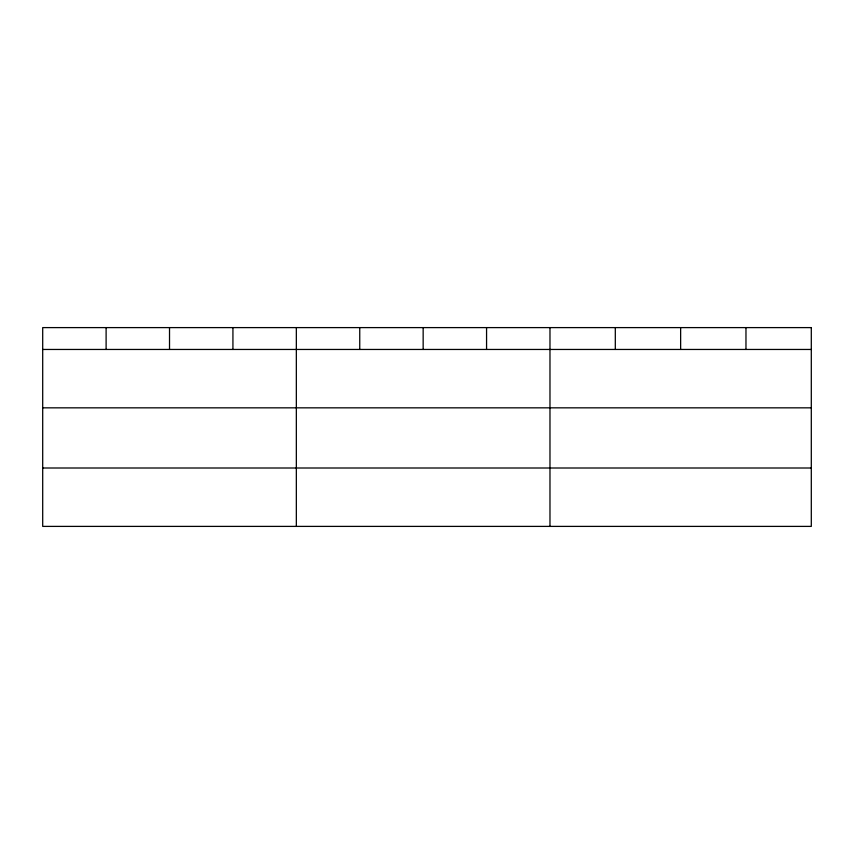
<?xml version="1.0" encoding="UTF-8"?>
<svg xmlns="http://www.w3.org/2000/svg" width="854" height="854" viewBox="0 0 854 854"><rect width="100%" height="100%" fill="white"/><g stroke="black" fill="none" stroke-linecap="round" stroke-linejoin="round"><path stroke-width="1.28" d="M42.7 349.457L811.3 349.457M42.7 407.838L811.3 407.838M42.7 468.003L811.3 468.003M745.969 327.605L745.969 349.457M680.638 327.605L680.638 349.457M615.307 327.605L615.307 349.457M549.976 327.605L549.976 526.395M486.566 327.605L486.566 349.457M423.157 327.605L423.157 349.457M359.747 327.605L359.747 349.457M296.338 327.605L296.338 526.395M232.928 327.605L232.928 349.457M169.519 327.605L169.519 349.457M106.109 327.605L106.109 349.457M811.3 327.605L42.7 327.605L42.7 526.395L811.3 526.395L811.3 327.605"/></g></svg>
